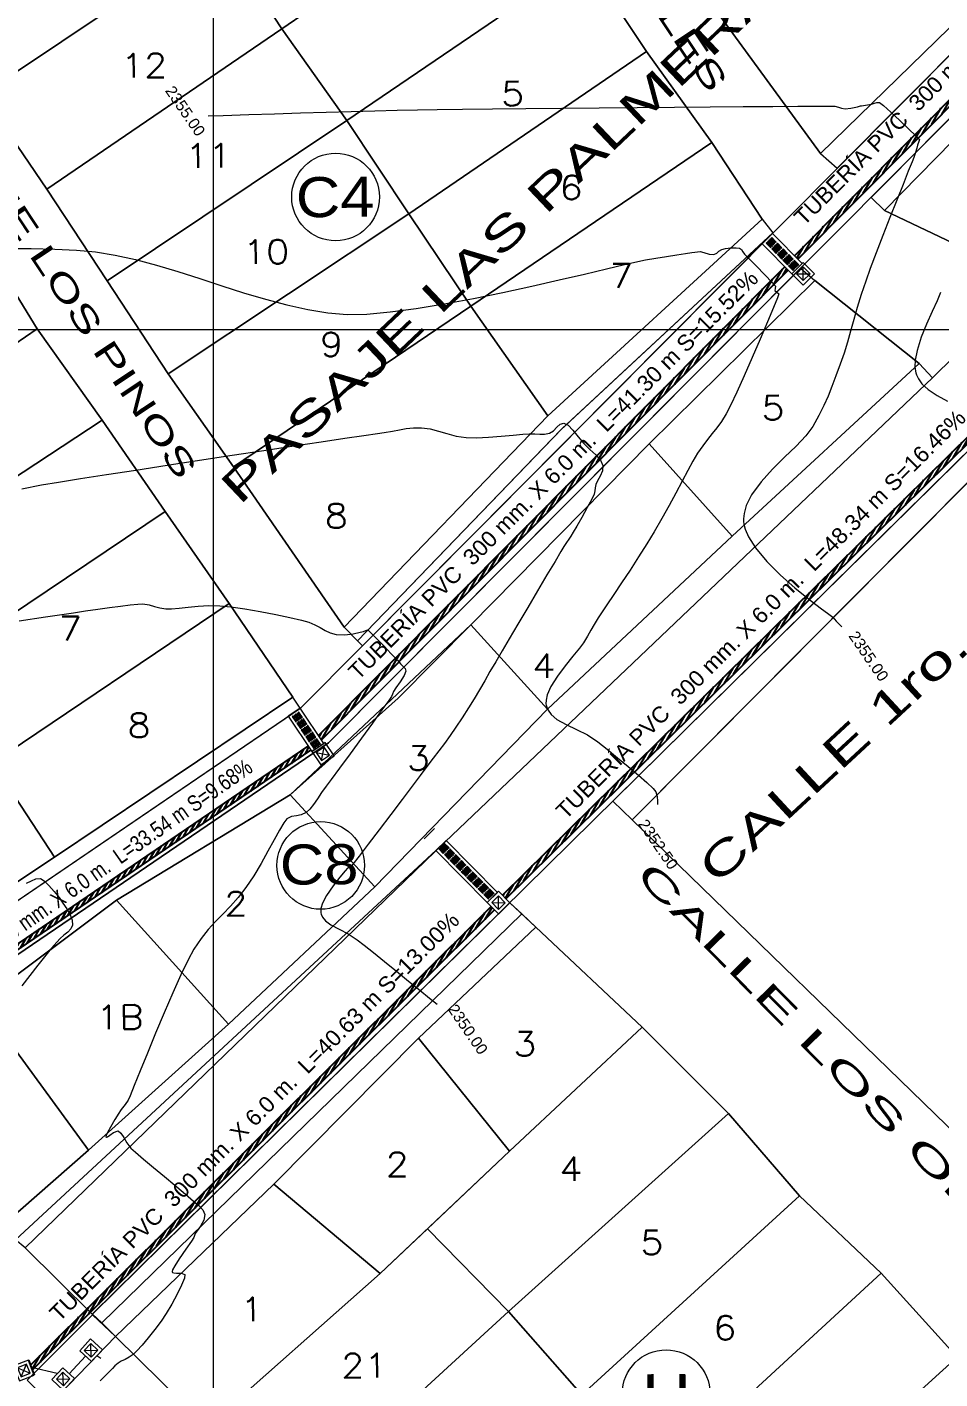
# Model space of a CAD drawing. Header units: millimetres. Extents: x 1977 to 2307, y 1030 to 1272.
# Drawn here: x 2023.6 to 2080.6, y 1126 to 1210.3 of the extents above; entities that cross this region are included whole.
import ezdxf
from ezdxf.enums import TextEntityAlignment as Align

# ---------------------------------------------------------------- set-up
doc = ezdxf.new("R2010")
doc.units = ezdxf.units.MM
doc.linetypes.add('ACAD_ISO10W100', pattern=[18, 12, -3, 0, -3])
for name, color, linetype, lineweight in [('ACHURADO', 232, 'Continuous', 5), ('AREA-DEPORTIVA', 135, 'Continuous', 5), ('CALLES', 143, 'Continuous', 15), ('CONT-MJR', 201, 'Continuous', 18), ('CUADRICULA', 12, 'Continuous', 5), ('Layer2', 2, 'Continuous', 5), ('MANZANAS', 152, 'Continuous', 20), ('REDONDITO-MANZANA', 143, 'Continuous', 9), ('TEXTOCALLE', 143, 'Continuous', 5), ('textura arboles', 56, 'Continuous', 20), ('VIVIENDA', 103, 'Continuous', 13)]:
    doc.layers.add(name, color=color, linetype=linetype, lineweight=lineweight)
doc.styles.add('ARIAL-N', font='arial.ttf')
doc.styles.add('ROMAND', font='arial.ttf')
doc.styles.add('ROMANS', font='romans', dxfattribs={"height": 1})
doc.styles.get("Standard").update_dxf_attribs({"font": 'arial.ttf'})
pattern_1 = [(60, (-234533.31379, -8175635.17372), (-0.192474145991, 0.111125), [])]

# ---------------------------------------------------------------- blocks, each defined once
blk = doc.blocks.new('caja')
at = {"layer": 'textura arboles', "color": 30}
for p, q in [((222823.463, 8167427.918), (222824.063, 8167427.318)), ((222824.063, 8167427.918), (222823.463, 8167427.318))]:
    blk.add_line(p, q, dxfattribs=at)
for points in [[(222823.263, 8167428.118), (222824.263, 8167428.118), (222824.263, 8167427.118), (222823.263, 8167427.118)], [(222823.463, 8167427.918), (222824.063, 8167427.918), (222824.063, 8167427.318), (222823.463, 8167427.318)]]:
    blk.add_lwpolyline(points, close=True, dxfattribs=at)

msp = doc.modelspace()

# ---------------------------------------------------------------- hatches: boundary and pattern name
at = {"linetype": 'ACAD_ISO10W100', "lineweight": 25}
h = msp.add_hatch(dxfattribs=at)
h.set_pattern_fill('LINE', color=1, scale=0.07, angle=60, style=0)
h.set_pattern_definition(pattern_1)
edge = h.paths.add_edge_path()
edge.add_line((2071.533, 1196.079), (2071.745, 1195.867))
edge.add_line((2071.745, 1195.867), (2100.129, 1224.413))
edge.add_line((2100.129, 1224.413), (2099.917, 1224.626))
edge.add_line((2099.917, 1224.626), (2071.534, 1196.08))
h = msp.add_hatch(dxfattribs=at)
h.set_pattern_fill('LINE', color=1, scale=0.07, angle=60, style=0)
h.set_pattern_definition(pattern_1)
edge = h.paths.add_edge_path()
edge.add_line((2070.943, 1195.396), (2071.155, 1195.184))
edge.add_line((2071.155, 1195.184), (2042.015, 1165.878))
edge.add_line((2042.015, 1165.878), (2041.845, 1166.132))
edge.add_line((2041.845, 1166.132), (2070.943, 1195.397))
h = msp.add_hatch(dxfattribs=at)
h.set_pattern_fill('LINE', color=1, scale=0.07, angle=60, style=0)
h.set_pattern_definition(pattern_1)
edge = h.paths.add_edge_path()
edge.add_line((2087.751, 1190.104), (2087.961, 1189.89))
edge.add_line((2087.961, 1189.89), (2053.533, 1155.956))
edge.add_line((2053.533, 1155.956), (2053.323, 1156.169))
edge.add_line((2053.323, 1156.169), (2087.751, 1190.104))
at = {"linetype": 'Continuous', "lineweight": 25}
h = msp.add_hatch(dxfattribs=at)
h.set_pattern_fill('LINE', color=1, scale=0.07, angle=60, style=0)
h.set_pattern_definition(pattern_1)
h.paths.add_polyline_path([(2041.198, 1165.478), (2041.365, 1165.228), (2013.639, 1146.36), (2013.472, 1146.609)])
at = {"linetype": 'ACAD_ISO10W100', "lineweight": 25}
h = msp.add_hatch(dxfattribs=at)
h.set_pattern_fill('LINE', color=1, scale=0.07, angle=60, style=0)
h.set_pattern_definition(pattern_1)
h.paths.add_polyline_path([(2052.611, 1155.467), (2052.822, 1155.254), (2023.978, 1126.545), (2023.858, 1126.849)])

# ---------------------------------------------------------------- linework, layer by layer
at = {"color": 1, "linetype": 'Continuous', "lineweight": 25}
for p, q in [((2071.533, 1196.079), (2099.917, 1224.625)), ((2071.746, 1195.868), (2100.129, 1224.413)), ((2041.823, 1166.111), (2070.943, 1195.396)), ((2042.036, 1165.899), (2071.155, 1195.185)), ((2053.323, 1156.169), (2087.751, 1190.104)), ((2053.533, 1155.956), (2087.962, 1189.89)), ((2013.471, 1146.609), (2041.198, 1165.478)), ((2013.64, 1146.361), (2041.367, 1165.23)), ((2023.858, 1126.849), (2052.61, 1155.467)), ((2023.978, 1126.545), (2052.822, 1155.254))]:
    msp.add_line(p, q, dxfattribs=at)
at = {"color": 2, "lineweight": 0}
for p, q in [((2048.431, 1159.702), (2049.071, 1160.334)), ((2049.164, 1158.96), (2049.804, 1159.592))]:
    msp.add_line(p, q, dxfattribs=at)
at = {"color": 1, "linetype": 'ACAD_ISO10W100', "lineweight": 25}
msp.add_line((2023.735, 1127.162), (2024.101, 1126.231), dxfattribs=at)
at = {"color": 1, "linetype": 'ACAD_ISO10W100', "lineweight": 25, "const_width": 0.01}
for points in [[(2071.533, 1196.079), (2071.745, 1195.867), (2100.129, 1224.413), (2099.917, 1224.626), (2071.534, 1196.08)], [(2070.943, 1195.396), (2071.155, 1195.184), (2042.015, 1165.878), (2041.845, 1166.132), (2070.943, 1195.397)], [(2087.751, 1190.104), (2087.961, 1189.89), (2053.533, 1155.956), (2053.323, 1156.169), (2087.751, 1190.104)], [(2041.198, 1165.478), (2041.365, 1165.228), (2013.639, 1146.36), (2013.472, 1146.609), (2041.198, 1165.478)]]:
    msp.add_lwpolyline(points, dxfattribs=at)
at = {"color": 1, "linetype": 'Continuous', "lineweight": 25, "const_width": 0.01}
msp.add_lwpolyline([(2052.611, 1155.467), (2052.822, 1155.254), (2023.978, 1126.545), (2023.858, 1126.849), (2052.611, 1155.467)], dxfattribs=at)
at = {"layer": 'ACHURADO', "color": 30}
for points in [[(2069.519, 1196.831), (2071.386, 1194.951), (2072.025, 1195.585), (2070.159, 1197.467)], [(2039.955, 1167.339), (2041.428, 1165.136), (2042.176, 1165.636), (2040.704, 1167.84)], [(2049.164, 1158.96), (2052.364, 1155.716), (2053.005, 1156.349), (2049.804, 1159.592)]]:
    msp.add_lwpolyline(points, close=True, dxfattribs=at)
for points in [[(2070.288, 1196.82), (2070.324, 1196.855), (2070.042, 1197.139), (2070.007, 1197.104), (2070.288, 1196.82)], [(2070.288, 1196.82), (2070.324, 1196.855), (2070.042, 1197.139), (2070.007, 1197.104), (2070.288, 1196.82)], [(2070.368, 1196.899), (2070.404, 1196.934), (2070.122, 1197.218), (2070.086, 1197.183), (2070.368, 1196.899)], [(2070.368, 1196.899), (2070.404, 1196.934), (2070.122, 1197.218), (2070.086, 1197.183), (2070.368, 1196.899)], [(2070.049, 1196.582), (2070.084, 1196.617), (2069.803, 1196.901), (2069.767, 1196.866), (2070.049, 1196.582)], [(2070.049, 1196.582), (2070.084, 1196.617), (2069.803, 1196.901), (2069.767, 1196.866), (2070.049, 1196.582)], [(2070.129, 1196.661), (2070.164, 1196.696), (2069.882, 1196.98), (2069.847, 1196.945), (2070.129, 1196.661)], [(2070.129, 1196.661), (2070.164, 1196.696), (2069.882, 1196.98), (2069.847, 1196.945), (2070.129, 1196.661)], [(2070.209, 1196.74), (2070.244, 1196.776), (2069.962, 1197.06), (2069.927, 1197.024), (2070.209, 1196.74)], [(2070.209, 1196.74), (2070.244, 1196.776), (2069.962, 1197.06), (2069.927, 1197.024), (2070.209, 1196.74)], [(2070.401, 1196.227), (2070.437, 1196.262), (2070.155, 1196.546), (2070.119, 1196.511), (2070.401, 1196.227)], [(2070.401, 1196.227), (2070.437, 1196.262), (2070.155, 1196.546), (2070.119, 1196.511), (2070.401, 1196.227)], [(2070.481, 1196.306), (2070.516, 1196.342), (2070.235, 1196.625), (2070.199, 1196.59), (2070.481, 1196.306)], [(2070.481, 1196.306), (2070.516, 1196.342), (2070.235, 1196.625), (2070.199, 1196.59), (2070.481, 1196.306)], [(2070.561, 1196.386), (2070.596, 1196.421), (2070.314, 1196.705), (2070.279, 1196.669), (2070.561, 1196.386)], [(2070.561, 1196.386), (2070.596, 1196.421), (2070.314, 1196.705), (2070.279, 1196.669), (2070.561, 1196.386)], [(2070.641, 1196.465), (2070.676, 1196.5), (2070.394, 1196.784), (2070.359, 1196.749), (2070.641, 1196.465)], [(2070.641, 1196.465), (2070.676, 1196.5), (2070.394, 1196.784), (2070.359, 1196.749), (2070.641, 1196.465)], [(2070.72, 1196.544), (2070.756, 1196.579), (2070.474, 1196.863), (2070.439, 1196.828), (2070.72, 1196.544)], [(2070.72, 1196.544), (2070.756, 1196.579), (2070.474, 1196.863), (2070.439, 1196.828), (2070.72, 1196.544)], [(2070.833, 1195.951), (2070.869, 1195.987), (2070.587, 1196.271), (2070.551, 1196.235), (2070.833, 1195.951)], [(2070.833, 1195.951), (2070.869, 1195.987), (2070.587, 1196.271), (2070.551, 1196.235), (2070.833, 1195.951)], [(2070.913, 1196.031), (2070.948, 1196.066), (2070.667, 1196.35), (2070.631, 1196.315), (2070.913, 1196.031)], [(2070.913, 1196.031), (2070.948, 1196.066), (2070.667, 1196.35), (2070.631, 1196.315), (2070.913, 1196.031)], [(2070.993, 1196.11), (2071.028, 1196.145), (2070.747, 1196.429), (2070.711, 1196.394), (2070.993, 1196.11)], [(2070.993, 1196.11), (2071.028, 1196.145), (2070.747, 1196.429), (2070.711, 1196.394), (2070.993, 1196.11)], [(2071.073, 1196.189), (2071.108, 1196.224), (2070.826, 1196.508), (2070.791, 1196.473), (2071.073, 1196.189)], [(2071.073, 1196.189), (2071.108, 1196.224), (2070.826, 1196.508), (2070.791, 1196.473), (2071.073, 1196.189)], [(2070.753, 1195.872), (2070.789, 1195.907), (2070.507, 1196.191), (2070.471, 1196.156), (2070.753, 1195.872)], [(2070.753, 1195.872), (2070.789, 1195.907), (2070.507, 1196.191), (2070.471, 1196.156), (2070.753, 1195.872)], [(2071.105, 1195.517), (2071.141, 1195.553), (2070.859, 1195.836), (2070.824, 1195.801), (2071.105, 1195.517)], [(2071.105, 1195.517), (2071.141, 1195.553), (2070.859, 1195.836), (2070.824, 1195.801), (2071.105, 1195.517)], [(2071.185, 1195.597), (2071.221, 1195.632), (2070.939, 1195.916), (2070.904, 1195.88), (2071.185, 1195.597)], [(2071.185, 1195.597), (2071.221, 1195.632), (2070.939, 1195.916), (2070.904, 1195.88), (2071.185, 1195.597)], [(2071.265, 1195.676), (2071.301, 1195.711), (2071.019, 1195.995), (2070.983, 1195.96), (2071.265, 1195.676)], [(2071.265, 1195.676), (2071.301, 1195.711), (2071.019, 1195.995), (2070.983, 1195.96), (2071.265, 1195.676)], [(2071.345, 1195.755), (2071.381, 1195.79), (2071.099, 1196.074), (2071.063, 1196.039), (2071.345, 1195.755)], [(2071.345, 1195.755), (2071.381, 1195.79), (2071.099, 1196.074), (2071.063, 1196.039), (2071.345, 1195.755)], [(2071.425, 1195.834), (2071.46, 1195.87), (2071.179, 1196.153), (2071.143, 1196.118), (2071.425, 1195.834)], [(2071.425, 1195.834), (2071.46, 1195.87), (2071.179, 1196.153), (2071.143, 1196.118), (2071.425, 1195.834)], [(2071.458, 1195.162), (2071.493, 1195.198), (2071.211, 1195.482), (2071.176, 1195.446), (2071.458, 1195.162)], [(2071.458, 1195.162), (2071.493, 1195.198), (2071.211, 1195.482), (2071.176, 1195.446), (2071.458, 1195.162)], [(2071.538, 1195.242), (2071.573, 1195.277), (2071.291, 1195.561), (2071.256, 1195.526), (2071.538, 1195.242)], [(2071.538, 1195.242), (2071.573, 1195.277), (2071.291, 1195.561), (2071.256, 1195.526), (2071.538, 1195.242)], [(2071.617, 1195.321), (2071.653, 1195.356), (2071.371, 1195.64), (2071.336, 1195.605), (2071.617, 1195.321)], [(2071.617, 1195.321), (2071.653, 1195.356), (2071.371, 1195.64), (2071.336, 1195.605), (2071.617, 1195.321)], [(2071.697, 1195.4), (2071.733, 1195.435), (2071.451, 1195.719), (2071.415, 1195.684), (2071.697, 1195.4)], [(2071.697, 1195.4), (2071.733, 1195.435), (2071.451, 1195.719), (2071.415, 1195.684), (2071.697, 1195.4)], [(2071.777, 1195.479), (2071.813, 1195.515), (2071.531, 1195.799), (2071.495, 1195.763), (2071.777, 1195.479)], [(2071.777, 1195.479), (2071.813, 1195.515), (2071.531, 1195.799), (2071.495, 1195.763), (2071.777, 1195.479)], [(2040.801, 1167.243), (2040.843, 1167.271), (2040.62, 1167.603), (2040.579, 1167.575), (2040.801, 1167.243)], [(2040.801, 1167.243), (2040.843, 1167.271), (2040.62, 1167.603), (2040.579, 1167.575), (2040.801, 1167.243)], [(2040.427, 1166.993), (2040.468, 1167.021), (2040.246, 1167.353), (2040.205, 1167.325), (2040.427, 1166.993)], [(2040.427, 1166.993), (2040.468, 1167.021), (2040.246, 1167.353), (2040.205, 1167.325), (2040.427, 1166.993)], [(2040.52, 1167.055), (2040.562, 1167.083), (2040.34, 1167.416), (2040.298, 1167.388), (2040.52, 1167.055)], [(2040.52, 1167.055), (2040.562, 1167.083), (2040.34, 1167.416), (2040.298, 1167.388), (2040.52, 1167.055)], [(2040.614, 1167.118), (2040.656, 1167.146), (2040.433, 1167.478), (2040.392, 1167.45), (2040.614, 1167.118)], [(2040.614, 1167.118), (2040.656, 1167.146), (2040.433, 1167.478), (2040.392, 1167.45), (2040.614, 1167.118)], [(2040.705, 1166.577), (2040.746, 1166.605), (2040.524, 1166.937), (2040.483, 1166.91), (2040.705, 1166.577)], [(2040.705, 1166.577), (2040.746, 1166.605), (2040.524, 1166.937), (2040.483, 1166.91), (2040.705, 1166.577)], [(2040.707, 1167.18), (2040.749, 1167.208), (2040.527, 1167.541), (2040.485, 1167.513), (2040.707, 1167.18)], [(2040.707, 1167.18), (2040.749, 1167.208), (2040.527, 1167.541), (2040.485, 1167.513), (2040.707, 1167.18)], [(2040.798, 1166.64), (2040.84, 1166.667), (2040.618, 1167), (2040.576, 1166.972), (2040.798, 1166.64)], [(2040.798, 1166.64), (2040.84, 1166.667), (2040.618, 1167), (2040.576, 1166.972), (2040.798, 1166.64)], [(2040.892, 1166.702), (2040.933, 1166.73), (2040.711, 1167.062), (2040.67, 1167.035), (2040.892, 1166.702)], [(2040.892, 1166.702), (2040.933, 1166.73), (2040.711, 1167.062), (2040.67, 1167.035), (2040.892, 1166.702)], [(2040.985, 1166.765), (2041.027, 1166.792), (2040.805, 1167.125), (2040.763, 1167.097), (2040.985, 1166.765)], [(2040.985, 1166.765), (2041.027, 1166.792), (2040.805, 1167.125), (2040.763, 1167.097), (2040.985, 1166.765)], [(2041.079, 1166.827), (2041.12, 1166.855), (2040.898, 1167.188), (2040.857, 1167.16), (2041.079, 1166.827)], [(2041.079, 1166.827), (2041.12, 1166.855), (2040.898, 1167.188), (2040.857, 1167.16), (2041.079, 1166.827)], [(2041.357, 1166.412), (2041.398, 1166.439), (2041.176, 1166.772), (2041.134, 1166.744), (2041.357, 1166.412)], [(2041.357, 1166.412), (2041.398, 1166.439), (2041.176, 1166.772), (2041.134, 1166.744), (2041.357, 1166.412)], [(2040.983, 1166.161), (2041.024, 1166.189), (2040.802, 1166.522), (2040.76, 1166.494), (2040.983, 1166.161)], [(2040.983, 1166.161), (2041.024, 1166.189), (2040.802, 1166.522), (2040.76, 1166.494), (2040.983, 1166.161)], [(2041.076, 1166.224), (2041.118, 1166.252), (2040.895, 1166.584), (2040.854, 1166.556), (2041.076, 1166.224)], [(2041.076, 1166.224), (2041.118, 1166.252), (2040.895, 1166.584), (2040.854, 1166.556), (2041.076, 1166.224)], [(2041.17, 1166.286), (2041.211, 1166.314), (2040.989, 1166.647), (2040.947, 1166.619), (2041.17, 1166.286)], [(2041.17, 1166.286), (2041.211, 1166.314), (2040.989, 1166.647), (2040.947, 1166.619), (2041.17, 1166.286)], [(2041.261, 1165.746), (2041.302, 1165.774), (2041.08, 1166.106), (2041.038, 1166.078), (2041.261, 1165.746)], [(2041.261, 1165.746), (2041.302, 1165.774), (2041.08, 1166.106), (2041.038, 1166.078), (2041.261, 1165.746)], [(2041.263, 1166.349), (2041.305, 1166.377), (2041.083, 1166.709), (2041.041, 1166.682), (2041.263, 1166.349)], [(2041.263, 1166.349), (2041.305, 1166.377), (2041.083, 1166.709), (2041.041, 1166.682), (2041.263, 1166.349)], [(2041.354, 1165.808), (2041.396, 1165.836), (2041.173, 1166.169), (2041.132, 1166.141), (2041.354, 1165.808)], [(2041.354, 1165.808), (2041.396, 1165.836), (2041.173, 1166.169), (2041.132, 1166.141), (2041.354, 1165.808)], [(2041.448, 1165.871), (2041.489, 1165.899), (2041.267, 1166.231), (2041.225, 1166.203), (2041.448, 1165.871)], [(2041.448, 1165.871), (2041.489, 1165.899), (2041.267, 1166.231), (2041.225, 1166.203), (2041.448, 1165.871)], [(2041.541, 1165.933), (2041.583, 1165.961), (2041.36, 1166.294), (2041.319, 1166.266), (2041.541, 1165.933)], [(2041.541, 1165.933), (2041.583, 1165.961), (2041.36, 1166.294), (2041.319, 1166.266), (2041.541, 1165.933)], [(2041.635, 1165.996), (2041.676, 1166.024), (2041.454, 1166.356), (2041.412, 1166.328), (2041.635, 1165.996)], [(2041.635, 1165.996), (2041.676, 1166.024), (2041.454, 1166.356), (2041.412, 1166.328), (2041.635, 1165.996)], [(2041.913, 1165.58), (2041.954, 1165.608), (2041.732, 1165.941), (2041.69, 1165.913), (2041.913, 1165.58)], [(2041.913, 1165.58), (2041.954, 1165.608), (2041.732, 1165.941), (2041.69, 1165.913), (2041.913, 1165.58)], [(2041.539, 1165.33), (2041.58, 1165.358), (2041.358, 1165.69), (2041.316, 1165.663), (2041.539, 1165.33)], [(2041.539, 1165.33), (2041.58, 1165.358), (2041.358, 1165.69), (2041.316, 1165.663), (2041.539, 1165.33)], [(2041.632, 1165.393), (2041.674, 1165.42), (2041.451, 1165.753), (2041.41, 1165.725), (2041.632, 1165.393)], [(2041.632, 1165.393), (2041.674, 1165.42), (2041.451, 1165.753), (2041.41, 1165.725), (2041.632, 1165.393)], [(2041.726, 1165.455), (2041.767, 1165.483), (2041.545, 1165.815), (2041.503, 1165.788), (2041.726, 1165.455)], [(2041.726, 1165.455), (2041.767, 1165.483), (2041.545, 1165.815), (2041.503, 1165.788), (2041.726, 1165.455)], [(2041.819, 1165.518), (2041.861, 1165.545), (2041.638, 1165.878), (2041.597, 1165.85), (2041.819, 1165.518)], [(2041.819, 1165.518), (2041.861, 1165.545), (2041.638, 1165.878), (2041.597, 1165.85), (2041.819, 1165.518)], [(2049.707, 1158.854), (2049.742, 1158.889), (2049.462, 1159.174), (2049.426, 1159.139), (2049.707, 1158.854)], [(2049.707, 1158.854), (2049.742, 1158.889), (2049.462, 1159.174), (2049.426, 1159.139), (2049.707, 1158.854)], [(2049.787, 1158.933), (2049.823, 1158.968), (2049.542, 1159.253), (2049.506, 1159.218), (2049.787, 1158.933)], [(2049.787, 1158.933), (2049.823, 1158.968), (2049.542, 1159.253), (2049.506, 1159.218), (2049.787, 1158.933)], [(2049.867, 1159.012), (2049.903, 1159.047), (2049.622, 1159.332), (2049.586, 1159.297), (2049.867, 1159.012)], [(2049.867, 1159.012), (2049.903, 1159.047), (2049.622, 1159.332), (2049.586, 1159.297), (2049.867, 1159.012)], [(2049.947, 1159.091), (2049.983, 1159.126), (2049.702, 1159.411), (2049.666, 1159.376), (2049.947, 1159.091)], [(2049.947, 1159.091), (2049.983, 1159.126), (2049.702, 1159.411), (2049.666, 1159.376), (2049.947, 1159.091)], [(2049.627, 1158.775), (2049.662, 1158.81), (2049.381, 1159.095), (2049.346, 1159.06), (2049.627, 1158.775)], [(2049.627, 1158.775), (2049.662, 1158.81), (2049.381, 1159.095), (2049.346, 1159.06), (2049.627, 1158.775)], [(2049.978, 1158.419), (2050.014, 1158.454), (2049.733, 1158.739), (2049.697, 1158.704), (2049.978, 1158.419)], [(2049.978, 1158.419), (2050.014, 1158.454), (2049.733, 1158.739), (2049.697, 1158.704), (2049.978, 1158.419)], [(2050.058, 1158.498), (2050.094, 1158.533), (2049.813, 1158.818), (2049.777, 1158.783), (2050.058, 1158.498)], [(2050.058, 1158.498), (2050.094, 1158.533), (2049.813, 1158.818), (2049.777, 1158.783), (2050.058, 1158.498)], [(2050.138, 1158.577), (2050.174, 1158.612), (2049.893, 1158.897), (2049.857, 1158.862), (2050.138, 1158.577)], [(2050.138, 1158.577), (2050.174, 1158.612), (2049.893, 1158.897), (2049.857, 1158.862), (2050.138, 1158.577)], [(2050.218, 1158.656), (2050.254, 1158.691), (2049.973, 1158.976), (2049.937, 1158.941), (2050.218, 1158.656)], [(2050.218, 1158.656), (2050.254, 1158.691), (2049.973, 1158.976), (2049.937, 1158.941), (2050.218, 1158.656)], [(2050.298, 1158.735), (2050.334, 1158.77), (2050.053, 1159.055), (2050.017, 1159.02), (2050.298, 1158.735)], [(2050.298, 1158.735), (2050.334, 1158.77), (2050.053, 1159.055), (2050.017, 1159.02), (2050.298, 1158.735)], [(2050.329, 1158.063), (2050.365, 1158.098), (2050.084, 1158.383), (2050.048, 1158.348), (2050.329, 1158.063)], [(2050.329, 1158.063), (2050.365, 1158.098), (2050.084, 1158.383), (2050.048, 1158.348), (2050.329, 1158.063)], [(2050.409, 1158.142), (2050.445, 1158.177), (2050.164, 1158.462), (2050.128, 1158.427), (2050.409, 1158.142)], [(2050.409, 1158.142), (2050.445, 1158.177), (2050.164, 1158.462), (2050.128, 1158.427), (2050.409, 1158.142)], [(2050.489, 1158.221), (2050.525, 1158.256), (2050.244, 1158.541), (2050.208, 1158.506), (2050.489, 1158.221)], [(2050.489, 1158.221), (2050.525, 1158.256), (2050.244, 1158.541), (2050.208, 1158.506), (2050.489, 1158.221)], [(2050.569, 1158.3), (2050.605, 1158.335), (2050.324, 1158.62), (2050.289, 1158.585), (2050.569, 1158.3)], [(2050.569, 1158.3), (2050.605, 1158.335), (2050.324, 1158.62), (2050.289, 1158.585), (2050.569, 1158.3)], [(2050.65, 1158.379), (2050.685, 1158.415), (2050.404, 1158.699), (2050.369, 1158.664), (2050.65, 1158.379)], [(2050.65, 1158.379), (2050.685, 1158.415), (2050.404, 1158.699), (2050.369, 1158.664), (2050.65, 1158.379)], [(2051.001, 1158.024), (2051.036, 1158.059), (2050.755, 1158.343), (2050.72, 1158.308), (2051.001, 1158.024)], [(2051.001, 1158.024), (2051.036, 1158.059), (2050.755, 1158.343), (2050.72, 1158.308), (2051.001, 1158.024)], [(2050.68, 1157.707), (2050.716, 1157.743), (2050.435, 1158.027), (2050.4, 1157.992), (2050.68, 1157.707)], [(2050.68, 1157.707), (2050.716, 1157.743), (2050.435, 1158.027), (2050.4, 1157.992), (2050.68, 1157.707)], [(2050.761, 1157.786), (2050.796, 1157.822), (2050.515, 1158.106), (2050.48, 1158.071), (2050.761, 1157.786)], [(2050.761, 1157.786), (2050.796, 1157.822), (2050.515, 1158.106), (2050.48, 1158.071), (2050.761, 1157.786)], [(2050.841, 1157.865), (2050.876, 1157.901), (2050.595, 1158.185), (2050.56, 1158.15), (2050.841, 1157.865)], [(2050.841, 1157.865), (2050.876, 1157.901), (2050.595, 1158.185), (2050.56, 1158.15), (2050.841, 1157.865)], [(2050.921, 1157.944), (2050.956, 1157.98), (2050.675, 1158.264), (2050.64, 1158.229), (2050.921, 1157.944)], [(2050.921, 1157.944), (2050.956, 1157.98), (2050.675, 1158.264), (2050.64, 1158.229), (2050.921, 1157.944)], [(2051.032, 1157.352), (2051.067, 1157.387), (2050.786, 1157.671), (2050.751, 1157.636), (2051.032, 1157.352)], [(2051.032, 1157.352), (2051.067, 1157.387), (2050.786, 1157.671), (2050.751, 1157.636), (2051.032, 1157.352)], [(2051.112, 1157.431), (2051.147, 1157.466), (2050.866, 1157.75), (2050.831, 1157.715), (2051.112, 1157.431)], [(2051.112, 1157.431), (2051.147, 1157.466), (2050.866, 1157.75), (2050.831, 1157.715), (2051.112, 1157.431)], [(2051.192, 1157.51), (2051.227, 1157.545), (2050.946, 1157.829), (2050.911, 1157.794), (2051.192, 1157.51)], [(2051.192, 1157.51), (2051.227, 1157.545), (2050.946, 1157.829), (2050.911, 1157.794), (2051.192, 1157.51)], [(2051.272, 1157.589), (2051.307, 1157.624), (2051.027, 1157.908), (2050.991, 1157.873), (2051.272, 1157.589)], [(2051.272, 1157.589), (2051.307, 1157.624), (2051.027, 1157.908), (2050.991, 1157.873), (2051.272, 1157.589)], [(2051.352, 1157.668), (2051.388, 1157.703), (2051.107, 1157.987), (2051.071, 1157.952), (2051.352, 1157.668)], [(2051.352, 1157.668), (2051.388, 1157.703), (2051.107, 1157.987), (2051.071, 1157.952), (2051.352, 1157.668)], [(2051.543, 1157.154), (2051.579, 1157.189), (2051.298, 1157.474), (2051.262, 1157.438), (2051.543, 1157.154)], [(2051.543, 1157.154), (2051.579, 1157.189), (2051.298, 1157.474), (2051.262, 1157.438), (2051.543, 1157.154)], [(2051.623, 1157.233), (2051.659, 1157.268), (2051.378, 1157.553), (2051.342, 1157.517), (2051.623, 1157.233)], [(2051.623, 1157.233), (2051.659, 1157.268), (2051.378, 1157.553), (2051.342, 1157.517), (2051.623, 1157.233)], [(2051.703, 1157.312), (2051.739, 1157.347), (2051.458, 1157.632), (2051.422, 1157.596), (2051.703, 1157.312)], [(2051.703, 1157.312), (2051.739, 1157.347), (2051.458, 1157.632), (2051.422, 1157.596), (2051.703, 1157.312)], [(2051.383, 1156.996), (2051.418, 1157.031), (2051.138, 1157.315), (2051.102, 1157.28), (2051.383, 1156.996)], [(2051.383, 1156.996), (2051.418, 1157.031), (2051.138, 1157.315), (2051.102, 1157.28), (2051.383, 1156.996)], [(2051.463, 1157.075), (2051.499, 1157.11), (2051.218, 1157.395), (2051.182, 1157.359), (2051.463, 1157.075)], [(2051.463, 1157.075), (2051.499, 1157.11), (2051.218, 1157.395), (2051.182, 1157.359), (2051.463, 1157.075)], [(2051.734, 1156.64), (2051.77, 1156.675), (2051.489, 1156.96), (2051.453, 1156.924), (2051.734, 1156.64)], [(2051.734, 1156.64), (2051.77, 1156.675), (2051.489, 1156.96), (2051.453, 1156.924), (2051.734, 1156.64)], [(2051.814, 1156.719), (2051.85, 1156.754), (2051.569, 1157.039), (2051.533, 1157.004), (2051.814, 1156.719)], [(2051.814, 1156.719), (2051.85, 1156.754), (2051.569, 1157.039), (2051.533, 1157.004), (2051.814, 1156.719)], [(2051.894, 1156.798), (2051.93, 1156.833), (2051.649, 1157.118), (2051.613, 1157.083), (2051.894, 1156.798)], [(2051.894, 1156.798), (2051.93, 1156.833), (2051.649, 1157.118), (2051.613, 1157.083), (2051.894, 1156.798)], [(2051.974, 1156.877), (2052.01, 1156.912), (2051.729, 1157.197), (2051.693, 1157.162), (2051.974, 1156.877)], [(2051.974, 1156.877), (2052.01, 1156.912), (2051.729, 1157.197), (2051.693, 1157.162), (2051.974, 1156.877)], [(2052.054, 1156.956), (2052.09, 1156.991), (2051.809, 1157.276), (2051.773, 1157.241), (2052.054, 1156.956)], [(2052.054, 1156.956), (2052.09, 1156.991), (2051.809, 1157.276), (2051.773, 1157.241), (2052.054, 1156.956)], [(2052.165, 1156.363), (2052.201, 1156.398), (2051.92, 1156.683), (2051.884, 1156.648), (2052.165, 1156.363)], [(2052.165, 1156.363), (2052.201, 1156.398), (2051.92, 1156.683), (2051.884, 1156.648), (2052.165, 1156.363)], [(2052.245, 1156.442), (2052.281, 1156.477), (2052, 1156.762), (2051.965, 1156.727), (2052.245, 1156.442)], [(2052.245, 1156.442), (2052.281, 1156.477), (2052, 1156.762), (2051.965, 1156.727), (2052.245, 1156.442)], [(2052.326, 1156.521), (2052.361, 1156.556), (2052.08, 1156.841), (2052.045, 1156.806), (2052.326, 1156.521)], [(2052.326, 1156.521), (2052.361, 1156.556), (2052.08, 1156.841), (2052.045, 1156.806), (2052.326, 1156.521)], [(2052.406, 1156.6), (2052.441, 1156.635), (2052.16, 1156.92), (2052.125, 1156.885), (2052.406, 1156.6)], [(2052.406, 1156.6), (2052.441, 1156.635), (2052.16, 1156.92), (2052.125, 1156.885), (2052.406, 1156.6)], [(2052.085, 1156.284), (2052.121, 1156.319), (2051.84, 1156.604), (2051.804, 1156.569), (2052.085, 1156.284)], [(2052.085, 1156.284), (2052.121, 1156.319), (2051.84, 1156.604), (2051.804, 1156.569), (2052.085, 1156.284)], [(2052.437, 1155.928), (2052.472, 1155.963), (2052.191, 1156.248), (2052.156, 1156.213), (2052.437, 1155.928)], [(2052.437, 1155.928), (2052.472, 1155.963), (2052.191, 1156.248), (2052.156, 1156.213), (2052.437, 1155.928)], [(2052.517, 1156.007), (2052.552, 1156.042), (2052.271, 1156.327), (2052.236, 1156.292), (2052.517, 1156.007)], [(2052.517, 1156.007), (2052.552, 1156.042), (2052.271, 1156.327), (2052.236, 1156.292), (2052.517, 1156.007)], [(2052.597, 1156.086), (2052.632, 1156.121), (2052.351, 1156.406), (2052.316, 1156.371), (2052.597, 1156.086)], [(2052.597, 1156.086), (2052.632, 1156.121), (2052.351, 1156.406), (2052.316, 1156.371), (2052.597, 1156.086)], [(2052.677, 1156.165), (2052.712, 1156.2), (2052.431, 1156.485), (2052.396, 1156.45), (2052.677, 1156.165)], [(2052.677, 1156.165), (2052.712, 1156.2), (2052.431, 1156.485), (2052.396, 1156.45), (2052.677, 1156.165)], [(2052.757, 1156.244), (2052.792, 1156.279), (2052.511, 1156.564), (2052.476, 1156.529), (2052.757, 1156.244)], [(2052.757, 1156.244), (2052.792, 1156.279), (2052.511, 1156.564), (2052.476, 1156.529), (2052.757, 1156.244)]]:
    msp.add_lwpolyline(points, dxfattribs=at)
at = {"layer": 'AREA-DEPORTIVA', "color": 5}
for p, q in [((2079.33, 1189.355), (2080.161, 1188.45)), ((2044.273, 1172.05), (2057.043, 1185.3))]:
    msp.add_line(p, q, dxfattribs=at)
at = {"layer": 'AREA-DEPORTIVA'}
for p, q in [((2049.747, 1159.499), (2080.161, 1188.45)), ((2022.926, 1134.674), (2049.747, 1159.499)), ((2028.315, 1129.48), (2054.524, 1155.006)), ((2055.398, 1154.184), (2053.78, 1155.706))]:
    msp.add_line(p, q, dxfattribs=at)
at = {"layer": 'AREA-DEPORTIVA', "color": 64}
for p, q in [((2027.304, 1127.411), (2026.285, 1126.312)), ((2028.262, 1127.266), (2028.011, 1127.438)), ((2025.538, 1126.322), (2023.918, 1126.697))]:
    msp.add_line(p, q, dxfattribs=at)
at = {"layer": 'AREA-DEPORTIVA', "color": 5}
msp.add_lwpolyline([(2011.218, 1147.796), (2040.741, 1167.877), (2123.094, 1250.7), (2124.807, 1248.486), (2042.465, 1165.674), (2013.073, 1145.681), (2011.218, 1147.796)], dxfattribs=at)
at = {"layer": 'AREA-DEPORTIVA', "color": 64}
for points in [[(2076.317, 1199.719), (2124.807, 1248.486), (2125.349, 1247.785), (2115.516, 1237.985), (2105.619, 1227.807), (2096.076, 1218.671), (2086.753, 1208.681), (2077.166, 1198.891), (2076.317, 1199.719)], [(2099.216, 1226.686), (2098.582, 1227.308), (2086.018, 1214.997), (2073.164, 1202.453), (2074.215, 1201.542), (2099.216, 1226.686)], [(2044.273, 1172.05), (2043.431, 1172.904), (2056.14, 1186.09), (2069.519, 1198.367), (2070.197, 1197.502), (2056.962, 1185.216), (2044.273, 1172.05)], [(2044.58, 1171.739), (2044.273, 1172.05), (2057.049, 1185.296), (2070.197, 1197.502), (2044.58, 1171.739), (2044.273, 1172.05)], [(2071.924, 1195.301), (2072.804, 1194.526), (2062.47, 1184.342), (2051.354, 1173.047), (2040.068, 1162.428), (2029.242, 1155.873), (2020.725, 1149.506), (2013.82, 1144.83), (2013.073, 1145.681), (2042.465, 1165.674), (2071.924, 1195.301)], [(2061.42, 1160.873), (2060.198, 1162.033), (2088.92, 1190.343), (2089.829, 1189.46), (2061.42, 1160.873)], [(2022.926, 1134.674), (2049.747, 1159.499), (2080.161, 1188.45), (2079.33, 1189.355), (2067.651, 1178.589), (2056.126, 1167.778), (2045.347, 1156.697), (2036.224, 1148.127), (2027.492, 1140.268), (2022.062, 1135.507), (2022.926, 1134.674)], [(2040.704, 1167.84), (2040.232, 1168.523), (2025.353, 1158.555), (2010.469, 1148.65), (2011.218, 1147.796), (2040.704, 1167.84)], [(2022.926, 1134.674), (2049.747, 1159.499), (2023.539, 1134.161), (2022.926, 1134.674)], [(2053.78, 1155.706), (2054.524, 1155.006), (2028.315, 1129.48), (2027.738, 1130.037), (2053.78, 1155.706)], [(2054.524, 1155.006), (2055.398, 1154.184), (2048.074, 1147.261), (2039.047, 1138.133), (2029.179, 1128.647), (2028.315, 1129.48), (2054.524, 1155.006)], [(2023.657, 1125.909), (2027.743, 1129.999), (2029.16, 1128.628), (2025.125, 1124.457), (2023.657, 1125.909)]]:
    msp.add_lwpolyline(points, dxfattribs=at)
at = {"layer": 'AREA-DEPORTIVA', "color": 5}
msp.add_lwpolyline([(2080.161, 1188.45), (2049.747, 1159.499), (2023.539, 1134.161), (2027.721, 1130.02), (2134.274, 1235.049), (2131.474, 1239.029)], close=True, dxfattribs=at)
at = {"layer": 'CONT-MJR', "flags": 128}
for points, elevation in [([(2034.961, 1204.806), (2035.892, 1204.836), (2037.483, 1204.886), (2039.1, 1204.936), (2040.721, 1204.986), (2042.32, 1205.034), (2043.873, 1205.079), (2045.356, 1205.119), (2046.744, 1205.153), (2048.012, 1205.179), (2049.247, 1205.2), (2050.829, 1205.221), (2052.694, 1205.244), (2054.778, 1205.267), (2057.019, 1205.289), (2059.353, 1205.311), (2061.715, 1205.333), (2064.044, 1205.352), (2066.275, 1205.37), (2068.345, 1205.385), (2070.19, 1205.398), (2071.748, 1205.407), (2072.953, 1205.412), (2073.744, 1205.413), (2074.057, 1205.409), (2074.283, 1205.356), (2074.477, 1205.288), (2074.702, 1205.249), (2075.066, 1205.292), (2075.473, 1205.379), (2075.667, 1205.426), (2075.721, 1205.426), (2075.84, 1205.449), (2076.096, 1205.498), (2076.347, 1205.545), (2076.528, 1205.596), (2076.687, 1205.642), (2076.852, 1205.634), (2077.091, 1205.453), (2077.554, 1205.038), (2078.122, 1204.509), (2078.676, 1203.983), (2079.098, 1203.579), (2079.268, 1203.415), (2079.306, 1203.376), (2079.339, 1203.336), (2079.3, 1203.206), (2079.226, 1202.978), (2079.168, 1202.782), (2079.085, 1202.511), (2078.984, 1202.208), (2078.877, 1201.931), (2078.645, 1201.348), (2078.317, 1200.529), (2077.924, 1199.541), (2077.493, 1198.455), (2077.055, 1197.339), (2076.638, 1196.261), (2076.272, 1195.292), (2075.986, 1194.498), (2075.705, 1193.65), (2075.463, 1192.852), (2075.247, 1192.097), (2075.045, 1191.374), (2074.844, 1190.675), (2074.632, 1189.991), (2074.395, 1189.312), (2074.123, 1188.575), (2073.878, 1187.925), (2073.637, 1187.324), (2073.375, 1186.734), (2073.068, 1186.115), (2072.691, 1185.431), (2072.259, 1184.849), (2071.642, 1184.204), (2070.918, 1183.505), (2070.162, 1182.759), (2069.453, 1181.977), (2068.866, 1181.165), (2068.536, 1180.5), (2068.396, 1179.995), (2068.363, 1179.657), (2068.366, 1179.487), (2068.383, 1179.335), (2068.458, 1179.02), (2068.667, 1178.529), (2069.098, 1177.85), (2069.82, 1176.989), (2070.669, 1176.149), (2071.563, 1175.364), (2072.419, 1174.673), (2073.154, 1174.112), (2073.685, 1173.716), (2073.93, 1173.522), (2074.15, 1173.285), (2074.345, 1173.074), (2074.489, 1172.916)], 2355), ([(2022.324, 1196.539), (2023.909, 1196.53), (2025.392, 1196.493), (2026.743, 1196.422), (2027.932, 1196.314), (2029.15, 1196.122), (2030.419, 1195.84), (2031.728, 1195.488), (2033.068, 1195.086), (2034.428, 1194.653), (2035.797, 1194.209), (2037.166, 1193.773), (2038.523, 1193.365), (2039.859, 1193.006), (2041.163, 1192.715), (2042.424, 1192.511), (2043.633, 1192.414), (2044.854, 1192.439), (2046.304, 1192.571), (2047.931, 1192.79), (2049.681, 1193.079), (2051.502, 1193.42), (2053.34, 1193.794), (2055.143, 1194.184), (2056.857, 1194.571), (2058.43, 1194.937), (2059.809, 1195.263), (2060.94, 1195.533), (2061.771, 1195.727), (2062.248, 1195.827), (2062.893, 1195.932), (2063.561, 1196.037), (2064.196, 1196.133), (2064.74, 1196.214), (2065.135, 1196.271), (2065.325, 1196.298), (2065.493, 1196.329), (2065.66, 1196.34), (2065.892, 1196.281), (2066.225, 1196.184), (2066.511, 1196.154), (2066.686, 1196.238), (2066.829, 1196.367), (2067.005, 1196.474), (2067.246, 1196.526), (2067.575, 1196.566), (2067.895, 1196.58), (2068.105, 1196.554), (2068.232, 1196.461), (2068.323, 1196.331), (2068.43, 1196.186), (2068.678, 1195.93), (2069.155, 1195.441), (2069.7, 1194.88), (2070.151, 1194.407), (2070.348, 1194.182), (2070.331, 1194.042), (2070.317, 1193.905), (2070.446, 1193.813), (2070.571, 1193.703), (2070.484, 1193.455), (2070.234, 1192.838), (2069.861, 1191.949), (2069.405, 1190.881), (2068.906, 1189.731), (2068.404, 1188.593), (2067.939, 1187.563), (2067.55, 1186.737), (2067.279, 1186.208), (2066.984, 1185.736), (2066.695, 1185.337), (2066.407, 1184.976), (2066.114, 1184.617), (2065.813, 1184.224), (2065.498, 1183.761), (2065.205, 1183.269), (2064.88, 1182.678), (2064.524, 1182.005), (2064.137, 1181.268), (2063.719, 1180.485), (2063.271, 1179.673), (2062.792, 1178.85), (2062.326, 1178.093), (2061.811, 1177.286), (2061.277, 1176.467), (2060.75, 1175.672), (2060.259, 1174.939), (2059.833, 1174.304), (2059.5, 1173.805), (2059.288, 1173.478), (2059.036, 1173.066), (2058.825, 1172.708), (2058.616, 1172.349), (2058.371, 1171.933), (2058.115, 1171.581), (2057.708, 1171.086), (2057.227, 1170.492), (2056.746, 1169.844), (2056.339, 1169.188), (2056.118, 1168.686), (2056.037, 1168.338), (2056.033, 1168.126), (2056.048, 1168.026), (2056.077, 1167.916), (2056.163, 1167.714), (2056.356, 1167.448), (2056.714, 1167.148), (2057.283, 1166.827), (2057.935, 1166.519), (2058.615, 1166.177), (2059.268, 1165.751), (2059.852, 1165.287), (2060.505, 1164.756), (2061.172, 1164.201), (2061.799, 1163.667), (2062.332, 1163.198), (2062.716, 1162.838), (2062.896, 1162.632), (2062.982, 1162.342), (2062.994, 1162.05), (2062.997, 1161.829)], 2352.5), ([(2080.658, 1193.793), (2080.442, 1193.269), (2080.131, 1192.591), (2079.78, 1191.812), (2079.447, 1190.987), (2079.188, 1190.168), (2079.072, 1189.555), (2079.057, 1189.137), (2079.088, 1188.885), (2079.117, 1188.769), (2079.161, 1188.64), (2079.273, 1188.403), (2079.496, 1188.092), (2079.876, 1187.741), (2080.45, 1187.366), (2081.083, 1187.007)], 2357.5), ([(2023.322, 1181.542), (2024.551, 1181.776), (2025.612, 1181.95), (2026.987, 1182.17), (2028.614, 1182.425), (2030.434, 1182.707), (2032.386, 1183.007), (2034.409, 1183.316), (2036.444, 1183.626), (2038.43, 1183.927), (2040.306, 1184.21), (2042.013, 1184.467), (2043.49, 1184.689), (2044.677, 1184.866), (2045.513, 1184.99), (2045.938, 1185.052), (2046.449, 1185.136), (2046.895, 1185.223), (2047.319, 1185.297), (2047.763, 1185.342), (2048.272, 1185.344), (2048.809, 1185.273), (2049.327, 1185.137), (2049.854, 1184.976), (2050.419, 1184.829), (2051.05, 1184.736), (2051.696, 1184.722), (2052.455, 1184.754), (2053.246, 1184.814), (2053.985, 1184.883), (2054.59, 1184.942), (2054.979, 1184.973), (2055.333, 1184.966), (2055.651, 1184.943), (2055.949, 1184.94), (2056.244, 1184.996), (2056.506, 1185.156), (2056.717, 1185.376), (2056.916, 1185.567), (2057.141, 1185.636), (2057.41, 1185.499), (2057.712, 1185.186), (2058.042, 1184.781), (2058.396, 1184.366), (2058.776, 1183.992), (2059.146, 1183.647), (2059.439, 1183.319), (2059.59, 1182.997), (2059.56, 1182.662), (2059.415, 1182.327), (2059.243, 1182.029), (2059.135, 1181.802), (2059.1, 1181.589), (2059.086, 1181.399), (2059.041, 1181.191), (2058.896, 1180.892), (2058.612, 1180.365), (2058.27, 1179.753), (2057.952, 1179.194), (2057.74, 1178.831), (2057.588, 1178.588), (2057.451, 1178.382), (2057.312, 1178.178), (2057.157, 1177.937), (2056.967, 1177.621), (2056.598, 1177), (2056.097, 1176.156), (2055.512, 1175.168), (2054.892, 1174.12), (2054.283, 1173.091), (2053.734, 1172.164), (2053.293, 1171.42), (2052.895, 1170.742), (2052.54, 1170.124), (2052.21, 1169.546), (2051.888, 1168.989), (2051.559, 1168.433), (2051.206, 1167.859), (2050.811, 1167.246), (2050.411, 1166.653), (2050.045, 1166.13), (2049.697, 1165.651), (2049.351, 1165.189), (2048.993, 1164.717), (2048.606, 1164.208), (2048.176, 1163.634), (2047.685, 1162.978), (2047.052, 1162.139), (2046.342, 1161.201), (2045.616, 1160.245), (2044.939, 1159.356), (2044.374, 1158.615), (2043.983, 1158.106), (2043.83, 1157.912), (2043.738, 1157.882), (2043.648, 1157.852), (2043.502, 1157.694), (2043.166, 1157.303), (2042.743, 1156.762), (2042.337, 1156.156), (2042.093, 1155.679), (2041.992, 1155.354), (2041.976, 1155.163), (2041.986, 1155.078), (2042.011, 1154.982), (2042.088, 1154.809), (2042.267, 1154.584), (2042.6, 1154.331), (2043.12, 1154.051), (2043.695, 1153.759), (2044.258, 1153.398), (2044.688, 1153.059), (2045.273, 1152.59), (2045.964, 1152.031), (2046.71, 1151.426), (2047.461, 1150.815), (2048.166, 1150.24), (2048.775, 1149.744), (2049.238, 1149.368)], 2350), ([(2023.159, 1173.296), (2024.805, 1173.545), (2025.959, 1173.718), (2026.551, 1173.805), (2027.305, 1173.912), (2028.065, 1174.022), (2028.801, 1174.128), (2029.481, 1174.221), (2030.076, 1174.294), (2030.554, 1174.339), (2030.884, 1174.348), (2031.269, 1174.294), (2031.598, 1174.198), (2031.928, 1174.099), (2032.314, 1174.035), (2032.671, 1174.04), (2033.145, 1174.086), (2033.71, 1174.15), (2034.338, 1174.211), (2035.001, 1174.248), (2035.673, 1174.238), (2036.363, 1174.167), (2037.235, 1174.037), (2038.199, 1173.869), (2039.169, 1173.683), (2040.056, 1173.497), (2040.774, 1173.334), (2041.234, 1173.211), (2041.619, 1173.056), (2041.947, 1172.875), (2042.253, 1172.694), (2042.57, 1172.541), (2042.932, 1172.441), (2043.467, 1172.424), (2044.008, 1172.489), (2044.442, 1172.578), (2044.656, 1172.631), (2044.791, 1172.693), (2044.916, 1172.726), (2045.083, 1172.576), (2045.446, 1172.211), (2045.911, 1171.732), (2046.381, 1171.239), (2046.763, 1170.835), (2046.96, 1170.619), (2047.111, 1170.463), (2047.239, 1170.32), (2047.297, 1170.154), (2047.188, 1169.891), (2046.935, 1169.492), (2046.67, 1169.105), (2046.521, 1168.882), (2046.459, 1168.722), (2046.392, 1168.564), (2046.218, 1168.317), (2045.797, 1167.733), (2045.203, 1166.918), (2044.514, 1165.973), (2043.804, 1165.002), (2043.151, 1164.11), (2042.629, 1163.399), (2042.315, 1162.974), (2042.033, 1162.575), (2041.774, 1162.188), (2041.531, 1161.836), (2041.297, 1161.542), (2041.064, 1161.327), (2040.765, 1161.189), (2040.459, 1161.135), (2040.157, 1161.079), (2039.871, 1160.932), (2039.674, 1160.687), (2039.404, 1160.237), (2039.072, 1159.633), (2038.686, 1158.923), (2038.257, 1158.157), (2037.795, 1157.384), (2037.309, 1156.654), (2036.82, 1156.022), (2036.343, 1155.482), (2035.876, 1154.997), (2035.416, 1154.527), (2034.962, 1154.033), (2034.511, 1153.476), (2034.061, 1152.816), (2033.695, 1152.148), (2033.245, 1151.21), (2032.739, 1150.079), (2032.205, 1148.835), (2031.67, 1147.556), (2031.162, 1146.32), (2030.709, 1145.205), (2030.338, 1144.291), (2030.078, 1143.655), (2029.956, 1143.377), (2029.778, 1143.119), (2029.6, 1142.899), (2029.517, 1142.803), (2029.482, 1142.744), (2029.378, 1142.578), (2029.136, 1142.184), (2028.856, 1141.707), (2028.671, 1141.362), (2028.588, 1141.175), (2028.572, 1141.101), (2028.578, 1141.083), (2028.6, 1141.072), (2028.667, 1141.092), (2028.811, 1141.193), (2029.046, 1141.369), (2029.334, 1141.462), (2029.513, 1141.324), (2029.688, 1141.051), (2029.884, 1140.717), (2030.123, 1140.398), (2030.412, 1140.131), (2030.913, 1139.702), (2031.545, 1139.175), (2032.224, 1138.613), (2032.865, 1138.082), (2033.387, 1137.644), (2033.704, 1137.363), (2034.042, 1137.072), (2034.363, 1136.807), (2034.613, 1136.541), (2034.738, 1136.245), (2034.675, 1135.891), (2034.475, 1135.524), (2034.259, 1135.224), (2034.145, 1135.069), (2034.107, 1134.945), (2034.067, 1134.822), (2033.905, 1134.587), (2033.55, 1134.081), (2033.14, 1133.478), (2032.863, 1133.04), (2032.732, 1132.797), (2032.697, 1132.695), (2032.699, 1132.667), (2032.721, 1132.637), (2032.801, 1132.602), (2032.986, 1132.589), (2033.267, 1132.59), (2033.499, 1132.507), (2033.467, 1132.272), (2033.294, 1131.833), (2033.02, 1131.269), (2032.689, 1130.656), (2032.341, 1130.072), (2032.012, 1129.589), (2031.623, 1129.071), (2031.215, 1128.562), (2030.827, 1128.105), (2030.499, 1127.743), (2030.273, 1127.52), (2030.02, 1127.34), (2029.766, 1127.205), (2029.529, 1127.089), (2029.329, 1126.967), (2029.135, 1126.8), (2028.978, 1126.637), (2028.799, 1126.451), (2028.591, 1126.246), (2028.392, 1126.048), (2028.208, 1125.865)], 2347.5), ([(2023.614, 1156.928), (2023.93, 1157.064), (2024.205, 1157.195), (2024.485, 1157.212), (2024.715, 1157.07), (2025.015, 1156.783), (2025.342, 1156.413), (2025.649, 1156.025), (2025.891, 1155.684), (2026.131, 1155.314), (2026.339, 1154.955), (2026.474, 1154.617), (2026.496, 1154.312), (2026.388, 1154.067), (2026.191, 1153.872), (2025.95, 1153.687), (2025.712, 1153.472), (2025.513, 1153.254), (2025.341, 1153.065), (2025.173, 1152.874), (2024.983, 1152.648), (2024.734, 1152.336), (2024.321, 1151.808), (2023.827, 1151.169), (2023.332, 1150.523)], 2345)]:
    msp.add_lwpolyline(points, dxfattribs=dict(at, elevation=elevation))
at = {"layer": 'CUADRICULA', "ltscale": 20}
for points in [[(2035.263, 1256.975), (2035.263, 1107.544)], [(1991.823, 1191.472), (2177.603, 1191.472)]]:
    msp.add_lwpolyline(points, dxfattribs=at)
at = {"layer": 'MANZANAS'}
for p, q in [((2089.829, 1189.46), (2061.42, 1160.873)), ((2061.42, 1160.873), (2110.502, 1113.148))]:
    msp.add_line(p, q, dxfattribs=at)
for points in [[(2080.498, 1255.082), (2084.405, 1249.148), (2088.329, 1243.189), (2092.132, 1237.205), (2095.919, 1231.433), (2098.582, 1227.308), (2086.018, 1214.997), (2073.164, 1202.453), (2066.503, 1211.571), (2062.653, 1217.613), (2058.599, 1223.142), (2054.655, 1229.018), (2050.835, 1234.952), (2065.618, 1244.836)], [(2125.349, 1247.785), (2130.765, 1240.038), (2121.942, 1231.696), (2111.327, 1221.504), (2101.737, 1212.445), (2092.266, 1203.038), (2084.901, 1195.229), (2077.166, 1198.891), (2086.753, 1208.681), (2096.076, 1218.671), (2105.619, 1227.807), (2115.516, 1237.985)], [(2046.563, 1232.068), (2050.229, 1226.103), (2054.33, 1220.376), (2058.461, 1214.633), (2062.314, 1208.818), (2066.391, 1203.14), (2069.519, 1198.367), (2056.14, 1186.09), (2043.431, 1172.904), (2036.527, 1182.915), (2032.45, 1188.713), (2028.652, 1194.502), (2024.88, 1200.234), (2020.843, 1206.144), (2016.77, 1211.991), (2031.577, 1221.754)], [(2079.33, 1189.355), (2067.651, 1178.589), (2056.126, 1167.778), (2045.347, 1156.697), (2036.224, 1148.127), (2027.492, 1140.268), (2022.062, 1135.507), (2013.82, 1144.83), (2020.725, 1149.506), (2029.242, 1155.873), (2040.068, 1162.428), (2046.806, 1168.467), (2051.354, 1173.047), (2062.47, 1184.342), (2072.804, 1194.526)]]:
    msp.add_lwpolyline(points, close=True, dxfattribs=at)
for points in [[(1991.823, 1194.795), (1997.902, 1199.149), (2012.764, 1208.787), (2016.638, 1203.327), (2020.665, 1197.4), (2024.276, 1191.508), (2028.343, 1185.819), (2032.273, 1180.12), (2036.263, 1174.37), (2040.232, 1168.523), (2025.353, 1158.555), (2010.469, 1148.65), (2006.474, 1154.429), (2002.587, 1160.132), (1998.54, 1165.934), (1994.688, 1171.737), (1991.823, 1176.187)], [(2049.513, 1107.544), (2044.809, 1112.542), (2039.957, 1117.595), (2034.888, 1123.004), (2029.179, 1128.647), (2039.047, 1138.133), (2048.074, 1147.261), (2055.398, 1154.184), (2062.042, 1147.935), (2067.418, 1142.555), (2071.86, 1137.417), (2076.956, 1132.579), (2081.702, 1127.354), (2086.386, 1122.339), (2091.18, 1116.842), (2095.972, 1112.031), (2100.541, 1107.544)]]:
    msp.add_lwpolyline(points, dxfattribs=at)
at = {"layer": 'REDONDITO-MANZANA'}
for centre in [(2042.904, 1199.744), (2041.977, 1158.034), (2063.533, 1125.073)]:
    msp.add_circle(centre, 2.735, dxfattribs=at)
at = {"layer": 'VIVIENDA'}
for points in [[(2054.33, 1220.376), (2050.229, 1226.103), (2035.715, 1216.082), (2039.555, 1210.236)], [(2035.715, 1216.082), (2031.577, 1221.754), (2016.77, 1211.991), (2020.843, 1206.144)], [(2081.39, 1222.104), (2066.503, 1211.571), (2073.164, 1202.453), (2086.018, 1214.997)], [(2058.461, 1214.633), (2054.33, 1220.376), (2039.555, 1210.236), (2043.604, 1204.507)], [(2035.715, 1216.082), (2020.843, 1206.144), (2024.88, 1200.234), (2039.555, 1210.236)], [(2062.314, 1208.818), (2058.461, 1214.633), (2043.604, 1204.507), (2047.477, 1198.699)], [(2043.604, 1204.507), (2039.555, 1210.236), (2024.88, 1200.234), (2028.652, 1194.502)], [(2066.391, 1203.14), (2062.314, 1208.818), (2047.477, 1198.699), (2051.351, 1192.934)], [(2092.266, 1203.038), (2086.753, 1208.681), (2077.166, 1198.891), (2084.901, 1195.229)], [(2047.477, 1198.699), (2043.604, 1204.507), (2028.652, 1194.502), (2032.45, 1188.713)], [(2069.519, 1198.367), (2066.391, 1203.14), (2051.351, 1192.934), (2056.14, 1186.09)], [(2051.351, 1192.934), (2047.477, 1198.699), (2032.45, 1188.713), (2036.527, 1182.915)], [(2024.276, 1191.508), (2020.665, 1197.4), (2005.796, 1187.248), (2009.702, 1181.529)], [(2079.33, 1189.355), (2072.804, 1194.526), (2062.47, 1184.342), (2067.651, 1178.589)], [(2056.14, 1186.09), (2051.351, 1192.934), (2036.527, 1182.915), (2043.431, 1172.904)], [(2028.343, 1185.819), (2024.276, 1191.508), (2009.702, 1181.529), (2013.456, 1176.05)], [(2032.273, 1180.12), (2028.343, 1185.819), (2013.456, 1176.05), (2017.53, 1170.226)], [(2067.651, 1178.589), (2062.47, 1184.342), (2051.354, 1173.047), (2056.126, 1167.778)], [(2036.263, 1174.37), (2032.273, 1180.12), (2017.53, 1170.226), (2021.503, 1164.442)], [(2040.232, 1168.523), (2036.263, 1174.37), (2021.503, 1164.442), (2025.353, 1158.555)], [(2056.126, 1167.778), (2051.354, 1173.047), (2046.806, 1168.467), (2040.068, 1162.428), (2045.347, 1156.697)], [(2025.353, 1158.555), (2021.503, 1164.442), (2006.474, 1154.429), (2010.469, 1148.65)], [(2045.347, 1156.697), (2040.068, 1162.428), (2029.242, 1155.873), (2036.224, 1148.127)], [(2029.242, 1155.873), (2020.725, 1149.506), (2027.492, 1140.268), (2036.224, 1148.127)], [(2062.042, 1147.935), (2055.398, 1154.184), (2048.074, 1147.261), (2053.749, 1140.203)], [(2020.725, 1149.506), (2013.82, 1144.83), (2022.062, 1135.507), (2027.492, 1140.268)], [(2067.418, 1142.555), (2062.042, 1147.935), (2053.749, 1140.203), (2048.639, 1135.352), (2053.693, 1130.2)], [(2048.074, 1147.261), (2039.047, 1138.133), (2045.696, 1132.558), (2053.749, 1140.203)], [(2071.86, 1137.417), (2067.418, 1142.555), (2053.693, 1130.2), (2058.273, 1125.002)], [(2045.696, 1132.558), (2039.047, 1138.133), (2029.179, 1128.647), (2034.888, 1123.004)], [(2071.86, 1137.417), (2058.273, 1125.002), (2063.209, 1119.912), (2076.956, 1132.579)], [(2053.693, 1130.2), (2048.639, 1135.352), (2045.696, 1132.558), (2034.888, 1123.004), (2039.957, 1117.595)], [(2081.702, 1127.354), (2076.956, 1132.579), (2063.209, 1119.912), (2068.029, 1114.951)], [(2058.273, 1125.002), (2053.693, 1130.2), (2039.957, 1117.595), (2044.809, 1112.542)], [(2086.386, 1122.339), (2081.702, 1127.354), (2068.029, 1114.951), (2072.803, 1109.818), (2081.96, 1118.19)]]:
    msp.add_lwpolyline(points, close=True, dxfattribs=at)

# ---------------------------------------------------------------- block references
at = {"layer": 'ACHURADO', "color": 30, "xscale": -1}
for p, rotation in [((5641950.065, 5912903.735), 134.7852740368959), ((6667821.144, 4725983.973), 123.7669152000791), ((5658754.459, 5896768.804), 134.6220008216223)]:
    msp.add_blockref('caja', p, dxfattribs=dict(at, rotation=rotation))
at = {"layer": 'AREA-DEPORTIVA', "color": 64, "rotation": 137.1718121058967}
for p in [(5717680.824, 5839606.437), (5717679.084, 5839604.641)]:
    msp.add_blockref('caja', p, dxfattribs=at)
at = {"layer": 'AREA-DEPORTIVA', "color": 64, "xscale": -1, "rotation": 111.4685913070317}
msp.add_blockref('caja', (7521229.853, 3197696.462), dxfattribs=at)

# ---------------------------------------------------------------- texts
at = {"layer": 'CALLES', "color": 1, "style": 'ARIAL-N'}
for s, p in [('TUBERÍA PVC  300 mm. X 6.0 m.  L=40.26 m S=21.26%%%', (2072.127, 1197.895)), ('TUBERÍA PVC  300 mm. X 6.0 m.  L=41.30 m S=15.52%%%', (2044.311, 1169.545)), ('TUBERÍA PVC  300 mm. X 6.0 m.  L=48.34 m S=16.46%%%', (2057.266, 1160.849)), ('TUBERÍA PVC  300 mm. X 6.0 m.  L=40.63 m S=13.00%%%', (2025.663, 1129.5))]:
    msp.add_text(s, height=1, rotation=44.94959, dxfattribs=at).set_placement(p)
at = {"layer": 'CALLES', "color": 1, "style": 'ARIAL-N', "width": 0.8}
msp.add_text('TUBERÍA PVC  300 mm. X 6.0 m.  L=33.54 m S=9.68%%%', height=1, rotation=35.05558, dxfattribs=at).set_placement((2015.147, 1148.018))
at = {"layer": 'CONT-MJR'}
for s, p in [('2355.00', (2032.238, 1206.372, 2355)), ('2355.00', (2074.883, 1172.353, 2355)), ('2352.50', (2061.754, 1160.612, 2352.5)), ('2350.00', (2049.876, 1149.064, 2350))]:
    msp.add_text(s, height=0.7, rotation=304.49434, dxfattribs=at).set_placement(p)
at = {"layer": 'Layer2', "color": 2, "ltscale": 20, "style": 'ROMAND', "width": 1.5}
for s, rotation, p in [('PASAJE LAS PALMERAS', 43.49308, (2036.914, 1180.465)), ('CALLE 1ro. DE ENERO (CALLE 53)', 42.79675, (2066.709, 1156.763))]:
    msp.add_text(s, height=2, rotation=rotation, dxfattribs=at).set_placement(p)
at = {"layer": 'MANZANAS', "style": 'ROMAND'}
for s, width, p in [('C4', 1.1, (2042.877, 1199.746)), ('C8', 1.1, (2041.878, 1158.098)), ('U', 1.2, (2063.561, 1125.027))]:
    msp.add_text(s, height=2.5, rotation=0.51337, dxfattribs=dict(at, width=width)).set_placement(p, align=Align.MIDDLE)
at = {"layer": 'TEXTOCALLE', "style": 'ROMAND'}
for s, rotation, width, p in [('AVENIDA CHE GUEVARA (AVENIDA 4)', 33.76725, 2, (1996.286, 1203.333)), ('PASAJE LOS ROBLES', 303.52514, 1.5, (2048.068, 1233.533)), ('PASAJE LOS PINOS', 303.52514, 1.5, (2016.597, 1206.905)), ('CALLE LOS OLIVOS (CALLE39)', 314.54441, 2, (2061.555, 1157.345))]:
    msp.add_text(s, height=1.5, rotation=rotation, dxfattribs=dict(at, width=width)).set_placement(p)
at = {"layer": 'VIVIENDA', "style": 'ROMANS', "width": 1.125}
for s, p in [('12', (2029.511, 1207.186)), ('5', (2053.237, 1205.436)), ('11', (2033.528, 1201.561)), ('6', (2056.878, 1199.581)), ('10', (2037.128, 1195.56)), ('7', (2060.022, 1194.064)), ('9', (2041.94, 1189.789)), ('5', (2069.483, 1185.841)), ('8', (2042.232, 1179.093)), ('7', (2025.637, 1172.059)), ('4', (2055.175, 1169.737)), ('8', (2029.919, 1166.022)), ('3', (2047.356, 1163.975)), ('2', (2035.963, 1154.887)), ('1B', (2027.967, 1147.802)), ('3', (2053.998, 1146.14)), ('2', (2046.033, 1138.619)), ('4', (2056.869, 1138.348)), ('5', (2061.931, 1133.75)), ('1', (2036.957, 1129.578)), ('6', (2066.471, 1128.421)), ('21', (2043.26, 1126.063))]:
    msp.add_text(s, height=1.5, rotation=0.51337, dxfattribs=at).set_placement(p)

doc.saveas('drawing.dxf')
